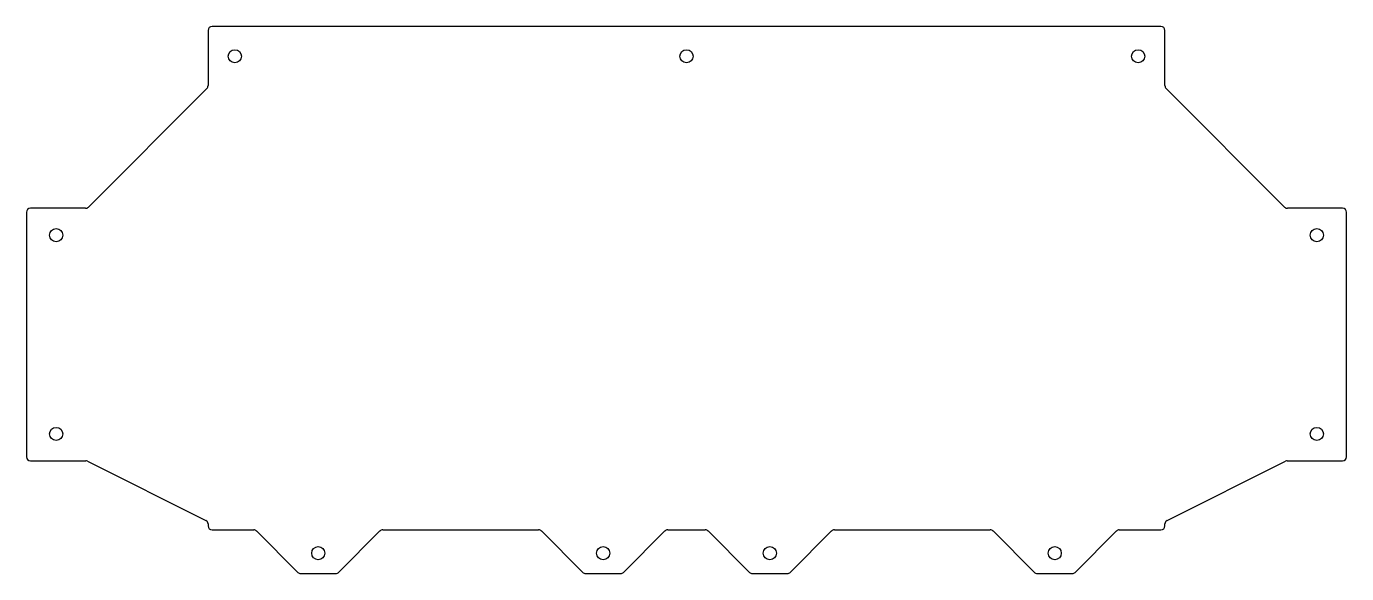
# Model space of a CAD drawing. Header units: millimetres. Extents: x -332 to 333, y -138 to 138.
import ezdxf

# ---------------------------------------------------------------- set-up
doc = ezdxf.new("R2010")
doc.units = ezdxf.units.MM
doc.layers.add('CUTOUTS', color=1, linetype='CONTINUOUS')
doc.layers.add('PERIMETER', color=5, linetype='CONTINUOUS')

msp = doc.modelspace()

# ---------------------------------------------------------------- linework, layer by layer
at = {"layer": 'CUTOUTS'}
for centre in [(-227.5, 122.62), (0, 122.62), (227.5, 122.62), (-317.5, 32.62), (317.5, 32.62), (-317.5, -67.38), (317.5, -67.38), (-185.5, -127.38), (-42, -127.38), (42, -127.38), (185.5, -127.38)]:
    msp.add_circle(centre, 3.3, dxfattribs=at)
at = {"layer": 'PERIMETER'}
for p, q in [((-241, 135.62), (-241, 107.83)), ((239, 137.62), (-239, 137.62)), ((241, 107.83), (241, 135.62)), ((-241.59, 106.42), (-301.29, 46.71)), ((301.29, 46.71), (241.59, 106.42)), ((-332.5, 44.12), (-332.5, -78.88)), ((-302.71, 46.12), (-330.5, 46.12)), ((330.5, 46.12), (302.71, 46.12)), ((332.5, -78.88), (332.5, 44.12)), ((-330.5, -80.88), (-302.62, -80.88)), ((-301.72, -81.09), (-242.11, -110.9)), ((242.11, -110.9), (301.72, -81.09)), ((302.62, -80.88), (330.5, -80.88)), ((-241, -112.68), (-241, -113.63)), ((241, -113.63), (241, -112.68)), ((-239, -115.63), (-218.02, -115.63)), ((-216.6, -116.21), (-195.78, -137.04)), ((-175.22, -137.04), (-154.4, -116.21)), ((-152.98, -115.63), (-74.52, -115.63)), ((-73.1, -116.21), (-52.28, -137.04)), ((-31.72, -137.04), (-10.9, -116.21)), ((-9.48, -115.63), (9.48, -115.63)), ((10.9, -116.21), (31.72, -137.04)), ((52.28, -137.04), (73.1, -116.21)), ((74.52, -115.63), (152.98, -115.63)), ((154.4, -116.21), (175.22, -137.04)), ((195.78, -137.04), (216.6, -116.21)), ((218.02, -115.63), (239, -115.63)), ((-194.36, -137.63), (-176.64, -137.63)), ((-50.86, -137.63), (-33.14, -137.63)), ((33.14, -137.63), (50.86, -137.63)), ((176.64, -137.63), (194.36, -137.63))]:
    msp.add_line(p, q, dxfattribs=at)
for centre, start, end in [((-239, 135.62), 90, 180), ((239, 135.62), 0, 90), ((-243, 107.83), -45, 0), ((243, 107.83), 180, 225), ((-302.71, 48.12), 270, 315), ((302.71, 48.12), 225, 270), ((-330.5, 44.12), 90, 180), ((330.5, 44.12), 0, 90), ((-330.5, -78.88), 180, 270), ((330.5, -78.88), 270, 360), ((-302.62, -82.88), 63.43495, 90), ((302.62, -82.88), 90, 116.56505), ((-243, -112.68), 0, 63.43495), ((243, -112.68), 116.56505, 180), ((-239, -113.63), 180, 270), ((-218.02, -117.63), 45, 90), ((-152.98, -117.63), 90, 135), ((-74.52, -117.63), 45, 90), ((-9.48, -117.63), 90, 135), ((9.48, -117.63), 45, 90), ((74.52, -117.63), 90, 135), ((152.98, -117.63), 45, 90), ((218.02, -117.63), 90, 135), ((239, -113.63), -90, 0), ((-194.36, -135.63), 225, 270), ((-176.64, -135.63), 270, 315), ((-50.86, -135.63), 225, 270), ((-33.14, -135.63), 270, 315), ((33.14, -135.63), 225, 270), ((50.86, -135.63), 270, 315), ((176.64, -135.63), 225, 270), ((194.36, -135.63), 270, 315)]:
    msp.add_arc(centre, 2, start, end, dxfattribs=at)

doc.saveas('drawing.dxf')
